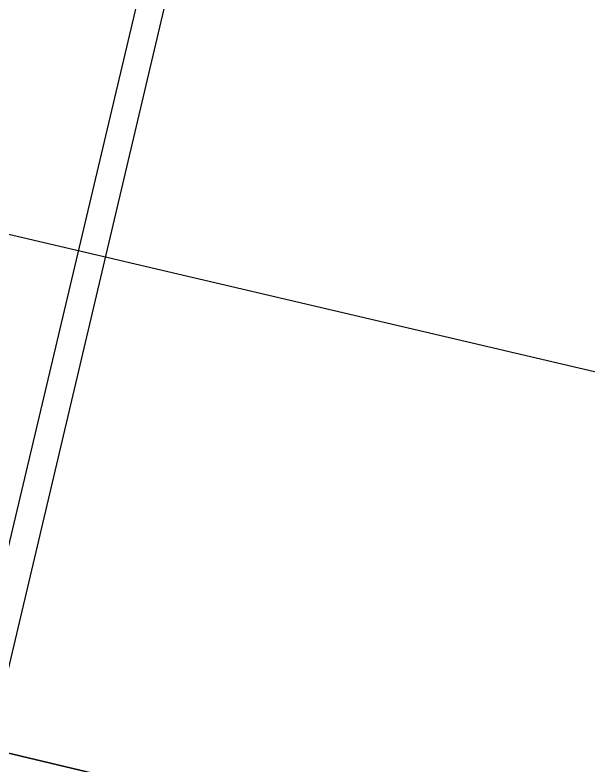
# Model space of a CAD drawing. Header units: feet. Extents: x -84 to 198, y -22 to 181.
# Drawn here: x 124.477 to 125.587, y 144.11 to 145.562 of the extents above; entities that cross this region are included whole.
import ezdxf

# ---------------------------------------------------------------- set-up
doc = ezdxf.new("R2010")
doc.units = ezdxf.units.FT
doc.layers.add('A-LINEA', color=7, linetype='CONTINUOUS')
doc.layers.add('A-MURO-CONCRETO', color=8, linetype='CONTINUOUS')

msp = doc.modelspace()

# ---------------------------------------------------------------- linework, layer by layer
at = {"layer": 'A-LINEA'}
for p, q in [((124.4267, 144.1378), (126.5867, 153.2844)), ((124.4533, 144.4844), (126.2933, 152.2711))]:
    msp.add_line(p, q, dxfattribs=at)
for points in [[(126.8667, 142.8578), (127.2533, 144.4844), (123.84, 145.2844), (123.4667, 143.6578), (126.8667, 142.8578)], [(126.64, 141.9111), (127.0267, 143.5244), (123.6133, 144.3378), (123.24, 142.7111), (126.64, 141.9111)]]:
    msp.add_lwpolyline(points, dxfattribs=at)
at = {"layer": 'A-MURO-CONCRETO'}
msp.add_lwpolyline([(123.6133, 144.3378), (127.0267, 143.5244), (123.4267, 143.5244), (123.6133, 144.3378), (123.6133, 144.3378)], dxfattribs=at)

doc.saveas('drawing.dxf')
